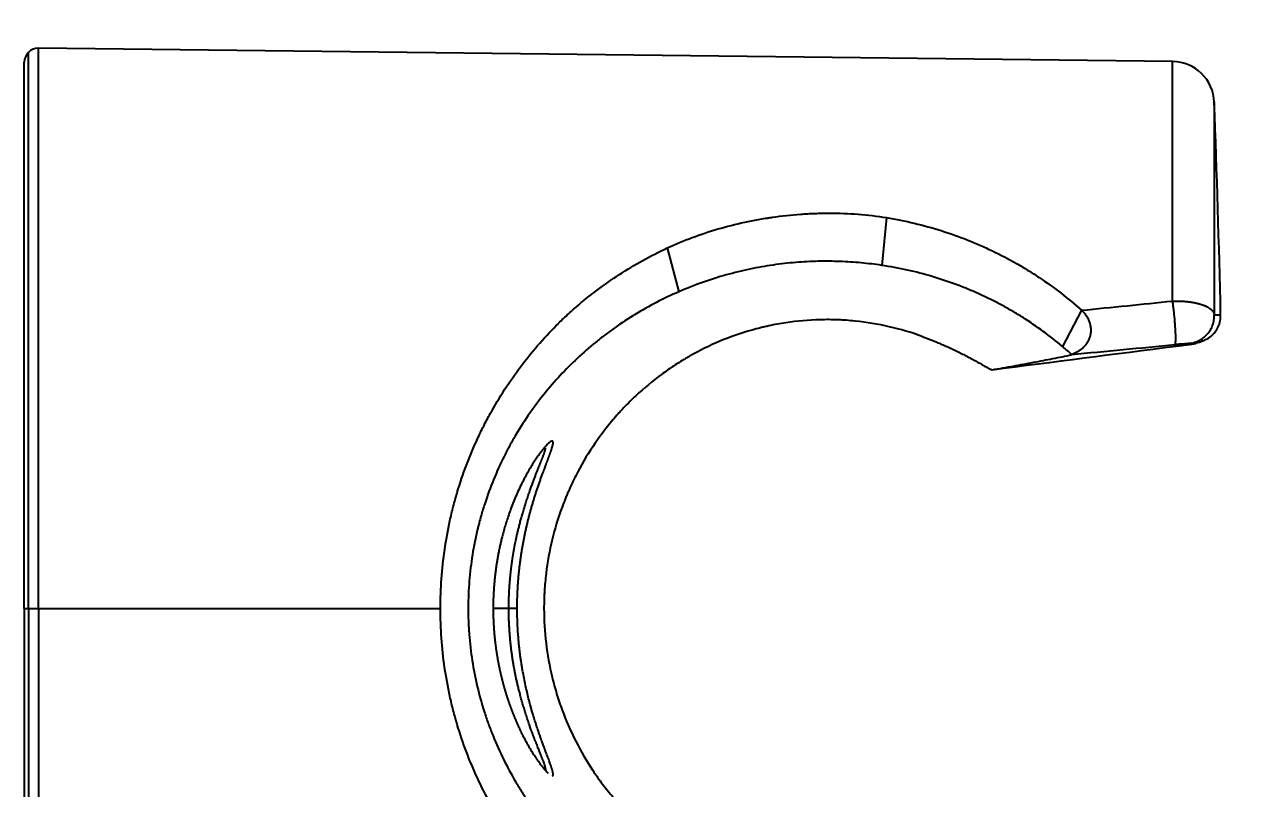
# Model space of a CAD drawing. Extents: x 9119 to 14551, y -233 to 2082.
# Drawn here: x 12626.03 to 12669.19, y 1779.58 to 1806.73 of the extents above; entities that cross this region are included whole.
import ezdxf

# ---------------------------------------------------------------- set-up
doc = ezdxf.new("R2010")
doc.units = 0
doc.header["$LTSCALE"] = 10
doc.header["$MEASUREMENT"] = 0
doc.header["$PDMODE"] = 3
doc.header["$PDSIZE"] = -10
doc.layers.get('0').update_dxf_attribs({"linetype": 'CONTINUOUS'})
doc.layers.get('DEFPOINTS').update_dxf_attribs({"linetype": 'CONTINUOUS'})
doc.layers.add('1', color=7, linetype='CONTINUOUS', true_color=0xffffff)
doc.styles.add('Daelim Dimension', font='')
doc.styles.get('Daelim Dimension').set_extended_font_data('나눔고딕')
doc.dimstyles.new('DEFAULT', dxfattribs={"dimscale": 2, "dimtxt": 2, "dimasz": 2, "dimexe": 0, "dimexo": 2, "dimgap": 1, "dimtad": 1, "dimdec": 1, "dimzin": 9, "dimdsep": 46, "dimtxsty": 'Daelim Dimension', "dimcen": 0.5, "dimclrd": 252, "dimclre": 252, "dimclrt": 3, "dimadec": 1, "dimazin": 0, "dimtfac": 1, "dimtdec": 1, "dimtix": 1, "dimtmove": 0, "dimatfit": 3, "dimfxl": 1, "dimtolj": 1, "dimtzin": 1, "dimlwd": 9, "dimlwe": 9, "dimarcsym": 0})

# ---------------------------------------------------------------- blocks, each defined once
blk = doc.blocks.new('*D12')
at = {"color": 5, "lineweight": 9, "ltscale": 0.5, "transparency": 16777216}
for p, q in [((12621.529, 1845.981), (12877.045, 1845.981)), ((12875.045, 1837.981), (12875.045, 1339.499)), ((12371.529, 1331.499), (12877.045, 1331.499))]:
    blk.add_line(p, q, dxfattribs=at)
at = {"color": 5, "ltscale": 0.5, "transparency": 16777216}
for points in [[(12873.711, 1837.981), (12876.378, 1837.981), (12875.045, 1845.981)], [(12873.711, 1339.499), (12876.378, 1339.499), (12875.045, 1331.499)]]:
    blk.add_solid(points, dxfattribs=at)
at = {"layer": 'DEFPOINTS', "color": 0, "ltscale": 0.5, "transparency": 16777216}
for p in [(12617.529, 1845.981), (12367.529, 1331.499), (12875.045, 1331.499)]:
    blk.add_point(p, dxfattribs=at)
at = {"color": 7, "ltscale": 0.5, "transparency": 16777216, "insert": (12862.272, 1588.74), "char_height": 20, "attachment_point": 5, "rotation": 90, "style": 'Daelim Dimension'}
blk.add_mtext('\\A1;514', dxfattribs=at)

msp = doc.modelspace()

# ---------------------------------------------------------------- linework, layer by layer
at = {"layer": '1', "color": 7, "linetype": 'Continuous', "lineweight": -3}
for p, q in [((12626.175, 1785.981), (12626.175, 1805.735)), ((12626.529, 1785.981), (12626.529, 1805.881)), ((12666.804, 1805.405), (12626.529, 1805.881)), ((12626.029, 1785.981), (12626.029, 1805.381)), ((12666.804, 1796.9), (12666.804, 1805.405)), ((12668.285, 1803.962), (12668.285, 1796.406)), ((12656.643, 1799.863), (12656.474, 1798.168)), ((12648.862, 1798.786), (12649.272, 1797.23)), ((12663.572, 1796.572), (12662.893, 1795.286)), ((12626.029, 1785.981), (12626.029, 1766.581)), ((12626.029, 1785.981), (12626.175, 1785.981)), ((12626.175, 1785.981), (12626.175, 1766.228)), ((12626.175, 1785.981), (12626.529, 1785.981)), ((12626.529, 1785.981), (12626.529, 1766.081)), ((12626.529, 1785.981), (12640.805, 1785.981)), ((12643.231, 1785.981), (12642.677, 1785.981))]:
    msp.add_line(p, q, dxfattribs=at)
for centre, radius, start, end in [((12626.529, 1805.381), 0.5, 135, 180), ((12626.529, 1805.381), 0.5, 90, 135), ((12666.786, 1803.905), 1.5, 2.1611, 89.3228), ((12191.812, 1785.981), 476.812, 1.25363, 2.16114)]:
    msp.add_arc(centre, radius, start, end, dxfattribs=at)
for points, knots in [([(12648.862, 1798.786), (12649.151, 1798.921), (12649.445, 1799.044), (12650.045, 1799.268), (12650.35, 1799.369), (12650.971, 1799.55), (12651.288, 1799.63), (12651.771, 1799.735), (12651.933, 1799.767), (12652.179, 1799.811), (12652.302, 1799.832), (12652.427, 1799.852), (12652.51, 1799.864), (12652.552, 1799.87), (12652.927, 1799.924), (12653.262, 1799.961), (12653.768, 1799.998), (12653.937, 1800.007), (12654.192, 1800.016), (12654.277, 1800.019), (12654.447, 1800.022), (12654.533, 1800.023), (12654.959, 1800.023), (12655.298, 1800.01), (12655.973, 1799.957), (12656.309, 1799.918), (12656.643, 1799.863)], [0, 0, 0, 0, 0.125, 0.125, 0.25, 0.25, 0.375, 0.375, 0.4375, 0.4375, 0.46875, 0.484375, 0.484375, 0.5, 0.5, 0.625, 0.625, 0.6875, 0.6875, 0.71875, 0.71875, 0.75, 0.75, 0.875, 0.875, 1, 1, 1, 1]), ([(12656.643, 1799.863), (12656.979, 1799.808), (12657.309, 1799.742), (12657.957, 1799.587), (12658.276, 1799.499), (12658.902, 1799.302), (12659.209, 1799.192), (12659.663, 1799.013), (12659.814, 1798.951), (12660.037, 1798.853), (12660.111, 1798.82), (12660.258, 1798.752), (12660.332, 1798.718), (12660.696, 1798.543), (12660.98, 1798.394), (12661.397, 1798.157), (12661.602, 1798.034), (12661.804, 1797.907), (12661.938, 1797.821), (12662.005, 1797.777), (12662.335, 1797.557), (12662.592, 1797.371), (12663.092, 1796.984), (12663.335, 1796.782), (12663.572, 1796.572)], [0, 0, 0, 0, 0.125, 0.125, 0.25, 0.25, 0.375, 0.375, 0.4375, 0.4375, 0.46875, 0.46875, 0.5, 0.5, 0.625, 0.625, 0.6875, 0.71875, 0.71875, 0.75, 0.75, 0.875, 0.875, 1, 1, 1, 1]), ([(12640.805, 1785.981), (12640.805, 1786.335), (12640.818, 1786.686), (12640.868, 1787.383), (12640.906, 1787.729), (12641.005, 1788.417), (12641.067, 1788.758), (12641.161, 1789.182), (12641.18, 1789.267), (12641.22, 1789.436), (12641.241, 1789.52), (12641.306, 1789.773), (12641.353, 1789.939), (12641.5, 1790.434), (12641.609, 1790.757), (12641.849, 1791.392), (12641.98, 1791.703), (12642.192, 1792.16), (12642.301, 1792.387), (12642.417, 1792.61), (12642.495, 1792.758), (12642.535, 1792.832), (12642.737, 1793.198), (12642.907, 1793.482), (12643.264, 1794.034), (12643.451, 1794.302), (12643.841, 1794.822), (12644.044, 1795.074), (12644.467, 1795.563), (12644.688, 1795.799), (12644.974, 1796.086), (12645.031, 1796.143), (12645.148, 1796.255), (12645.323, 1796.422), (12645.503, 1796.583), (12645.867, 1796.899), (12646.116, 1797.1), (12646.627, 1797.484), (12646.89, 1797.667), (12647.428, 1798.016), (12647.705, 1798.182), (12648.272, 1798.497), (12648.563, 1798.645), (12648.862, 1798.786)], [0, 0, 0, 0, 0.0625, 0.0625, 0.125, 0.125, 0.1875, 0.1875, 0.203125, 0.203125, 0.21875, 0.21875, 0.25, 0.25, 0.3125, 0.3125, 0.375, 0.375, 0.40625, 0.421875, 0.421875, 0.4375, 0.4375, 0.5, 0.5, 0.5625, 0.5625, 0.625, 0.625, 0.6875, 0.6875, 0.703125, 0.703125, 0.71875, 0.75, 0.75, 0.8125, 0.8125, 0.875, 0.875, 0.9375, 0.9375, 1, 1, 1, 1]), ([(12662.893, 1795.286), (12662.672, 1795.473), (12662.445, 1795.651), (12661.979, 1795.993), (12661.739, 1796.156), (12661.432, 1796.35), (12661.37, 1796.389), (12661.245, 1796.465), (12661.057, 1796.577), (12660.866, 1796.684), (12660.48, 1796.892), (12660.216, 1797.023), (12659.811, 1797.207), (12659.675, 1797.266), (12659.4, 1797.38), (12659.261, 1797.434), (12658.841, 1797.591), (12658.557, 1797.686), (12657.979, 1797.857), (12657.686, 1797.933), (12657.088, 1798.065), (12656.784, 1798.122), (12656.474, 1798.168)], [0, 0, 0, 0, 0.125, 0.125, 0.25, 0.25, 0.28125, 0.28125, 0.3125, 0.375, 0.375, 0.5, 0.5, 0.5625, 0.5625, 0.625, 0.625, 0.75, 0.75, 0.875, 0.875, 1, 1, 1, 1]), ([(12649.272, 1797.23), (12649.002, 1797.112), (12648.738, 1796.987), (12648.222, 1796.719), (12647.97, 1796.577), (12647.478, 1796.278), (12647.237, 1796.12), (12646.885, 1795.871), (12646.711, 1795.744), (12646.54, 1795.612), (12646.426, 1795.523), (12646.37, 1795.478), (12646.091, 1795.25), (12645.875, 1795.061), (12645.457, 1794.67), (12645.255, 1794.467), (12644.865, 1794.048), (12644.677, 1793.831), (12644.315, 1793.383), (12644.14, 1793.151), (12643.806, 1792.671), (12643.646, 1792.423), (12643.455, 1792.102), (12643.418, 1792.037), (12643.344, 1791.907), (12643.234, 1791.711), (12643.13, 1791.512), (12642.93, 1791.109), (12642.806, 1790.835), (12642.577, 1790.275), (12642.472, 1789.99), (12642.33, 1789.551), (12642.286, 1789.404), (12642.222, 1789.18), (12642.192, 1789.067), (12642.163, 1788.954), (12642.144, 1788.878), (12642.134, 1788.84), (12642.052, 1788.497), (12641.991, 1788.191), (12641.893, 1787.575), (12641.855, 1787.266), (12641.805, 1786.644), (12641.792, 1786.331), (12641.79, 1785.859), (12641.793, 1785.702), (12641.802, 1785.465), (12641.805, 1785.385), (12641.814, 1785.227), (12641.819, 1785.147), (12641.849, 1784.752), (12641.886, 1784.439), (12641.982, 1783.821), (12642.042, 1783.516), (12642.184, 1782.912), (12642.266, 1782.614), (12642.383, 1782.246), (12642.407, 1782.173), (12642.457, 1782.026), (12642.483, 1781.953), (12642.561, 1781.736), (12642.616, 1781.593), (12642.787, 1781.168), (12642.911, 1780.893), (12643.177, 1780.355), (12643.319, 1780.092), (12643.545, 1779.708), (12643.661, 1779.519), (12643.783, 1779.332), (12643.865, 1779.209), (12643.906, 1779.148), (12644.117, 1778.844), (12644.292, 1778.609), (12644.656, 1778.156), (12644.845, 1777.937), (12645.236, 1777.514), (12645.439, 1777.31), (12645.858, 1776.916), (12646.074, 1776.727), (12646.353, 1776.498), (12646.41, 1776.453), (12646.523, 1776.363), (12646.694, 1776.231), (12646.868, 1776.103), (12647.221, 1775.853), (12647.461, 1775.695), (12647.953, 1775.394), (12648.205, 1775.252), (12648.721, 1774.984), (12648.986, 1774.857), (12649.256, 1774.739)], [0, 0, 0, 0, 0.03125, 0.03125, 0.0625, 0.0625, 0.09375, 0.09375, 0.109375, 0.117187, 0.117187, 0.125, 0.125, 0.15625, 0.15625, 0.1875, 0.1875, 0.21875, 0.21875, 0.25, 0.25, 0.28125, 0.28125, 0.289062, 0.289062, 0.296875, 0.3125, 0.3125, 0.34375, 0.34375, 0.375, 0.375, 0.390625, 0.390625, 0.398437, 0.402344, 0.402344, 0.40625, 0.40625, 0.4375, 0.4375, 0.46875, 0.46875, 0.5, 0.5, 0.515625, 0.515625, 0.523437, 0.523437, 0.53125, 0.53125, 0.5625, 0.5625, 0.59375, 0.59375, 0.625, 0.625, 0.632812, 0.632812, 0.640625, 0.640625, 0.65625, 0.65625, 0.6875, 0.6875, 0.71875, 0.71875, 0.734375, 0.742187, 0.742187, 0.75, 0.75, 0.78125, 0.78125, 0.8125, 0.8125, 0.84375, 0.84375, 0.875, 0.875, 0.882812, 0.882812, 0.890625, 0.90625, 0.90625, 0.9375, 0.9375, 0.96875, 0.96875, 1, 1, 1, 1]), ([(12666.804, 1796.9), (12666.81, 1796.9), (12666.822, 1796.9), (12666.84, 1796.901), (12666.858, 1796.901), (12666.876, 1796.902), (12666.895, 1796.902), (12666.913, 1796.902), (12666.931, 1796.902), (12666.95, 1796.902), (12666.968, 1796.902), (12666.987, 1796.902), (12667.005, 1796.901), (12667.023, 1796.901), (12667.042, 1796.9), (12667.06, 1796.9), (12667.079, 1796.899), (12667.097, 1796.898), (12667.116, 1796.898), (12667.134, 1796.897), (12667.152, 1796.896), (12667.171, 1796.895), (12667.189, 1796.893), (12667.208, 1796.892), (12667.226, 1796.891), (12667.244, 1796.889), (12667.262, 1796.888), (12667.281, 1796.886), (12667.299, 1796.884), (12667.317, 1796.882), (12667.335, 1796.88), (12667.353, 1796.878), (12667.371, 1796.876), (12667.389, 1796.874), (12667.407, 1796.872), (12667.425, 1796.869), (12667.443, 1796.867), (12667.46, 1796.864), (12667.478, 1796.861), (12667.495, 1796.858), (12667.513, 1796.855), (12667.53, 1796.852), (12667.548, 1796.849), (12667.565, 1796.846), (12667.582, 1796.843), (12667.599, 1796.839), (12667.616, 1796.836), (12667.632, 1796.832), (12667.649, 1796.828), (12667.665, 1796.825), (12667.682, 1796.821), (12667.698, 1796.817), (12667.714, 1796.812), (12667.73, 1796.808), (12667.746, 1796.804), (12667.762, 1796.799), (12667.777, 1796.795), (12667.793, 1796.79), (12667.808, 1796.786), (12667.823, 1796.781), (12667.838, 1796.776), (12667.854, 1796.771), (12667.869, 1796.765), (12667.884, 1796.76), (12667.9, 1796.754), (12667.915, 1796.748), (12667.931, 1796.742), (12667.946, 1796.735), (12667.961, 1796.729), (12667.976, 1796.722), (12667.992, 1796.715), (12668.007, 1796.708), (12668.021, 1796.7), (12668.036, 1796.693), (12668.051, 1796.685), (12668.065, 1796.676), (12668.079, 1796.668), (12668.093, 1796.659), (12668.107, 1796.65), (12668.12, 1796.641), (12668.133, 1796.632), (12668.146, 1796.622), (12668.158, 1796.612), (12668.17, 1796.602), (12668.182, 1796.592), (12668.193, 1796.581), (12668.203, 1796.57), (12668.213, 1796.559), (12668.223, 1796.547), (12668.232, 1796.536), (12668.24, 1796.524), (12668.248, 1796.512), (12668.255, 1796.499), (12668.262, 1796.486), (12668.268, 1796.474), (12668.273, 1796.46), (12668.277, 1796.447), (12668.28, 1796.434), (12668.283, 1796.42), (12668.284, 1796.411), (12668.285, 1796.406)], [0, 0, 0, 0, 0.007826, 0.015672, 0.023539, 0.031426, 0.039335, 0.047264, 0.055214, 0.063186, 0.071178, 0.079192, 0.087227, 0.095283, 0.103361, 0.11146, 0.11958, 0.127722, 0.135886, 0.144071, 0.152278, 0.160506, 0.168757, 0.177029, 0.185324, 0.19364, 0.201978, 0.210339, 0.218722, 0.227126, 0.235553, 0.244003, 0.252474, 0.260968, 0.269485, 0.278024, 0.286586, 0.29517, 0.303776, 0.312406, 0.321058, 0.329733, 0.33843, 0.347151, 0.355894, 0.36466, 0.373449, 0.382261, 0.391096, 0.399955, 0.408836, 0.41774, 0.426668, 0.435618, 0.444592, 0.453589, 0.46261, 0.471654, 0.480721, 0.489811, 0.499135, 0.508635, 0.518311, 0.528163, 0.538191, 0.548395, 0.558775, 0.569332, 0.580065, 0.590973, 0.602058, 0.613319, 0.624757, 0.63637, 0.648159, 0.660125, 0.672266, 0.684584, 0.697077, 0.709746, 0.722592, 0.735613, 0.748809, 0.762182, 0.77573, 0.789454, 0.803354, 0.817429, 0.83168, 0.846106, 0.860707, 0.875484, 0.890436, 0.905563, 0.920865, 0.936342, 0.951994, 0.967821, 0.983823, 1, 1, 1, 1]), ([(12657.912, 1795.642), (12657.528, 1795.782), (12657.138, 1795.898), (12656.344, 1796.08), (12655.941, 1796.147), (12655.428, 1796.199), (12655.326, 1796.208), (12655.17, 1796.219), (12655.119, 1796.222), (12655.015, 1796.228), (12654.756, 1796.24), (12654.498, 1796.241), (12653.882, 1796.226), (12653.475, 1796.19), (12652.869, 1796.098), (12652.668, 1796.062), (12652.418, 1796.008), (12652.368, 1795.996), (12652.268, 1795.973), (12652.218, 1795.961), (12652.069, 1795.924), (12651.97, 1795.898), (12651.479, 1795.76), (12651.099, 1795.627), (12650.36, 1795.317), (12650.001, 1795.141), (12649.609, 1794.918), (12649.565, 1794.893), (12649.479, 1794.842), (12649.35, 1794.765), (12649.224, 1794.685), (12648.974, 1794.523), (12648.812, 1794.41), (12648.335, 1794.059), (12648.033, 1793.807), (12647.6, 1793.402), (12647.46, 1793.263), (12647.289, 1793.083), (12647.255, 1793.047), (12647.187, 1792.974), (12647.153, 1792.937), (12647.054, 1792.826), (12646.989, 1792.751), (12646.668, 1792.372), (12646.431, 1792.056), (12645.993, 1791.397), (12645.793, 1791.053), (12645.52, 1790.518), (12645.434, 1790.335), (12645.332, 1790.103), (12645.312, 1790.056), (12645.273, 1789.962), (12645.253, 1789.915), (12645.196, 1789.774), (12645.16, 1789.679), (12644.984, 1789.203), (12644.867, 1788.816), (12644.677, 1788.028), (12644.605, 1787.628), (12644.532, 1787.017), (12644.513, 1786.811), (12644.498, 1786.552), (12644.495, 1786.5), (12644.49, 1786.397), (12644.484, 1786.241), (12644.482, 1786.085), (12644.482, 1785.981)], [0, 0, 0, 0, 0.0625, 0.0625, 0.125, 0.125, 0.140625, 0.140625, 0.148438, 0.148438, 0.15625, 0.1875, 0.1875, 0.25, 0.25, 0.28125, 0.28125, 0.289063, 0.289063, 0.296875, 0.296875, 0.3125, 0.3125, 0.375, 0.375, 0.4375, 0.4375, 0.445313, 0.445313, 0.453125, 0.46875, 0.46875, 0.5, 0.5, 0.5625, 0.5625, 0.59375, 0.59375, 0.601563, 0.601563, 0.609375, 0.609375, 0.625, 0.625, 0.6875, 0.6875, 0.75, 0.75, 0.78125, 0.78125, 0.789062, 0.789062, 0.796875, 0.796875, 0.8125, 0.8125, 0.875, 0.875, 0.9375, 0.9375, 0.96875, 0.96875, 0.976563, 0.976563, 0.984375, 1, 1, 1, 1]), ([(12663.207, 1795.014), (12663.277, 1795.034), (12663.344, 1795.061), (12663.441, 1795.111), (12663.473, 1795.13), (12663.519, 1795.16), (12663.534, 1795.171), (12663.564, 1795.193), (12663.579, 1795.205), (12663.623, 1795.241), (12663.65, 1795.267), (12663.703, 1795.322), (12663.728, 1795.352), (12663.763, 1795.4), (12663.774, 1795.417), (12663.796, 1795.451), (12663.806, 1795.468), (12663.834, 1795.523), (12663.851, 1795.56), (12663.869, 1795.611), (12663.872, 1795.621), (12663.878, 1795.641), (12663.881, 1795.652), (12663.89, 1795.684), (12663.894, 1795.705), (12663.906, 1795.77), (12663.91, 1795.815), (12663.911, 1795.872), (12663.911, 1795.883), (12663.91, 1795.906), (12663.908, 1795.941), (12663.901, 1795.998), (12663.892, 1796.043), (12663.884, 1796.077), (12663.881, 1796.088), (12663.875, 1796.11), (12663.871, 1796.122), (12663.853, 1796.177), (12663.835, 1796.219), (12663.804, 1796.28), (12663.793, 1796.3), (12663.77, 1796.34), (12663.758, 1796.359), (12663.719, 1796.414), (12663.692, 1796.448), (12663.634, 1796.513), (12663.604, 1796.543), (12663.572, 1796.572)], [0, 0, 0, 0, 0.125, 0.125, 0.1875, 0.1875, 0.21875, 0.21875, 0.25, 0.25, 0.3125, 0.3125, 0.375, 0.375, 0.40625, 0.40625, 0.4375, 0.4375, 0.5, 0.5, 0.515625, 0.515625, 0.53125, 0.53125, 0.5625, 0.5625, 0.625, 0.625, 0.640625, 0.640625, 0.65625, 0.6875, 0.71875, 0.71875, 0.734375, 0.734375, 0.75, 0.75, 0.8125, 0.8125, 0.84375, 0.84375, 0.875, 0.875, 0.9375, 0.9375, 1, 1, 1, 1]), ([(12667.382, 1795.389), (12667.439, 1795.395), (12667.497, 1795.405), (12667.612, 1795.437), (12667.67, 1795.459), (12667.783, 1795.515), (12667.838, 1795.549), (12667.941, 1795.627), (12667.99, 1795.672), (12668.076, 1795.769), (12668.115, 1795.823), (12668.18, 1795.934), (12668.234, 1796.051), (12668.264, 1796.172), (12668.282, 1796.291), (12668.286, 1796.349), (12668.285, 1796.406)], [0, 0, 0, 0, 0.125, 0.125, 0.25, 0.25, 0.375, 0.375, 0.5, 0.5, 0.625, 0.625, 0.75, 0.875, 0.875, 1, 1, 1, 1]), ([(12667.579, 1795.4), (12667.655, 1795.413), (12667.802, 1795.455), (12668.009, 1795.538), (12668.187, 1795.658), (12668.328, 1795.811), (12668.424, 1795.974), (12668.483, 1796.135), (12668.506, 1796.283), (12668.51, 1796.361), (12668.51, 1796.402), (12668.51, 1796.421)], [0, 0, 0, 0, 0.293428, 0.535623, 0.7268, 0.836894, 0.918655, 0.972446, 0.989223, 0.995281, 1, 1, 1, 1]), ([(12668.285, 1796.406), (12668.288, 1796.406), (12668.295, 1796.407), (12668.305, 1796.407), (12668.314, 1796.407), (12668.323, 1796.408), (12668.332, 1796.408), (12668.341, 1796.409), (12668.349, 1796.409), (12668.357, 1796.409), (12668.365, 1796.41), (12668.372, 1796.41), (12668.38, 1796.41), (12668.387, 1796.411), (12668.394, 1796.411), (12668.4, 1796.411), (12668.406, 1796.411), (12668.413, 1796.412), (12668.419, 1796.412), (12668.424, 1796.412), (12668.43, 1796.412), (12668.435, 1796.413), (12668.44, 1796.413), (12668.445, 1796.413), (12668.449, 1796.413), (12668.454, 1796.413), (12668.458, 1796.413), (12668.462, 1796.414), (12668.466, 1796.414), (12668.469, 1796.414), (12668.473, 1796.414), (12668.476, 1796.414), (12668.479, 1796.414), (12668.482, 1796.414), (12668.485, 1796.414), (12668.488, 1796.414), (12668.49, 1796.414), (12668.492, 1796.414), (12668.495, 1796.414), (12668.496, 1796.414), (12668.498, 1796.414), (12668.5, 1796.414), (12668.502, 1796.414), (12668.503, 1796.414), (12668.504, 1796.414), (12668.505, 1796.414), (12668.506, 1796.414), (12668.507, 1796.414), (12668.508, 1796.414), (12668.508, 1796.414), (12668.509, 1796.414), (12668.509, 1796.413), (12668.51, 1796.413), (12668.51, 1796.413), (12668.51, 1796.413), (12668.51, 1796.413)], [0, 0, 0, 0, 0.022443, 0.044749, 0.066918, 0.08895, 0.110844, 0.132601, 0.154221, 0.175704, 0.197049, 0.218257, 0.239328, 0.260262, 0.281058, 0.301717, 0.322239, 0.342624, 0.362871, 0.382981, 0.402954, 0.42279, 0.442488, 0.46205, 0.481474, 0.50076, 0.51991, 0.538922, 0.557797, 0.576535, 0.595135, 0.613598, 0.631924, 0.650113, 0.668165, 0.686079, 0.703856, 0.721496, 0.738998, 0.756364, 0.773592, 0.790683, 0.807636, 0.824453, 0.841132, 0.857674, 0.874078, 0.890346, 0.906476, 0.922469, 0.938324, 0.954043, 0.969624, 0.985068, 1, 1, 1, 1]), ([(12657.912, 1795.642), (12658.038, 1795.596), (12658.164, 1795.549), (12658.413, 1795.448), (12658.537, 1795.396), (12658.783, 1795.288), (12658.906, 1795.232), (12659.058, 1795.159), (12659.088, 1795.145), (12659.149, 1795.115), (12659.179, 1795.101), (12659.268, 1795.056), (12659.327, 1795.027), (12659.443, 1794.967), (12659.5, 1794.937), (12659.585, 1794.892), (12659.613, 1794.877), (12659.668, 1794.847), (12659.696, 1794.833), (12659.777, 1794.788), (12659.83, 1794.759), (12659.931, 1794.703), (12659.98, 1794.675), (12660.039, 1794.643), (12660.05, 1794.636), (12660.073, 1794.623), (12660.084, 1794.617), (12660.118, 1794.599), (12660.139, 1794.587), (12660.2, 1794.553), (12660.238, 1794.532), (12660.279, 1794.51), (12660.287, 1794.506), (12660.302, 1794.498), (12660.31, 1794.495), (12660.33, 1794.484), (12660.343, 1794.479), (12660.364, 1794.469), (12660.374, 1794.466), (12660.388, 1794.461), (12660.394, 1794.46), (12660.397, 1794.461)], [0, 0, 0, 0, 0.125, 0.125, 0.25, 0.25, 0.375, 0.375, 0.40625, 0.40625, 0.4375, 0.4375, 0.5, 0.5, 0.5625, 0.5625, 0.59375, 0.59375, 0.625, 0.625, 0.6875, 0.6875, 0.75, 0.75, 0.765625, 0.765625, 0.78125, 0.78125, 0.8125, 0.8125, 0.875, 0.875, 0.890625, 0.890625, 0.90625, 0.90625, 0.9375, 0.9375, 0.96875, 0.96875, 1, 1, 1, 1]), ([(12667.382, 1795.389), (12667.38, 1795.389), (12667.361, 1795.387), (12667.306, 1795.382), (12667.25, 1795.377), (12667.191, 1795.371), (12667.136, 1795.366), (12667.077, 1795.361), (12666.995, 1795.353), (12666.924, 1795.346), (12666.888, 1795.342)], [0, 0, 0, 0, 0.25, 0.375, 0.5, 0.625, 0.6875, 0.75, 0.875, 1, 1, 1, 1]), ([(12666.903, 1795.371), (12666.977, 1795.373), (12667.098, 1795.376), (12667.228, 1795.38), (12667.297, 1795.382), (12667.316, 1795.383), (12667.319, 1795.383)], [0, 0, 0, 0, 0.297541, 0.557781, 0.789984, 1, 1, 1, 1]), ([(12667.413, 1795.364), (12667.416, 1795.364), (12667.423, 1795.365), (12667.433, 1795.367), (12667.443, 1795.368), (12667.452, 1795.369), (12667.462, 1795.371), (12667.471, 1795.372), (12667.479, 1795.373), (12667.488, 1795.375), (12667.496, 1795.376), (12667.503, 1795.377), (12667.511, 1795.378), (12667.518, 1795.379), (12667.525, 1795.38), (12667.532, 1795.381), (12667.538, 1795.382), (12667.545, 1795.383), (12667.551, 1795.384), (12667.556, 1795.385), (12667.562, 1795.386), (12667.567, 1795.387), (12667.572, 1795.388), (12667.577, 1795.388), (12667.581, 1795.389), (12667.585, 1795.39), (12667.59, 1795.39), (12667.593, 1795.391), (12667.597, 1795.392), (12667.6, 1795.392), (12667.603, 1795.393), (12667.606, 1795.393), (12667.609, 1795.394), (12667.612, 1795.394), (12667.614, 1795.395), (12667.616, 1795.395), (12667.618, 1795.396), (12667.62, 1795.396), (12667.621, 1795.397), (12667.622, 1795.397), (12667.624, 1795.397), (12667.625, 1795.398), (12667.625, 1795.398), (12667.626, 1795.398), (12667.626, 1795.398), (12667.626, 1795.399), (12667.626, 1795.399), (12667.626, 1795.399), (12667.625, 1795.399), (12667.622, 1795.4), (12667.618, 1795.4), (12667.612, 1795.4), (12667.606, 1795.4), (12667.598, 1795.4), (12667.589, 1795.399), (12667.579, 1795.399), (12667.567, 1795.398), (12667.555, 1795.398), (12667.542, 1795.397), (12667.528, 1795.396), (12667.512, 1795.396), (12667.496, 1795.395), (12667.479, 1795.394), (12667.462, 1795.393), (12667.443, 1795.392), (12667.424, 1795.391), (12667.404, 1795.39), (12667.389, 1795.389), (12667.382, 1795.389)], [0, 0, 0, 0, 0.011934, 0.02382, 0.035658, 0.047449, 0.059192, 0.070887, 0.082534, 0.094134, 0.105686, 0.117191, 0.128648, 0.140058, 0.15142, 0.162735, 0.174003, 0.185223, 0.196396, 0.207521, 0.2186, 0.229631, 0.240615, 0.251552, 0.262442, 0.273284, 0.28408, 0.294829, 0.305531, 0.316185, 0.326793, 0.337354, 0.347868, 0.358336, 0.368756, 0.37913, 0.389457, 0.399738, 0.409972, 0.420159, 0.430299, 0.440393, 0.45044, 0.460441, 0.470396, 0.480303, 0.490165, 0.49998, 0.527459, 0.554674, 0.581625, 0.608314, 0.634741, 0.660906, 0.686809, 0.712452, 0.737835, 0.762958, 0.787822, 0.812427, 0.836774, 0.860863, 0.884694, 0.908268, 0.931585, 0.954646, 0.977451, 1, 1, 1, 1]), ([(12667.428, 1795.387), (12667.433, 1795.388), (12667.49, 1795.394), (12667.561, 1795.401), (12667.582, 1795.402), (12667.582, 1795.401)], [0, 0, 0, 0, 0.049073, 0.576897, 1, 1, 1, 1]), ([(12660.397, 1794.461), (12660.656, 1794.505), (12660.905, 1794.548), (12661.391, 1794.636), (12661.628, 1794.681), (12662.093, 1794.769), (12662.32, 1794.813), (12662.769, 1794.901), (12662.99, 1794.945), (12663.209, 1794.989)], [0, 0, 0, 0, 0.25, 0.25, 0.5, 0.5, 0.75, 0.75, 1, 1, 1, 1]), ([(12643.531, 1785.981), (12643.531, 1785.993), (12643.531, 1786.017), (12643.531, 1786.054), (12643.531, 1786.091), (12643.531, 1786.129), (12643.532, 1786.168), (12643.533, 1786.207), (12643.533, 1786.247), (12643.534, 1786.288), (12643.535, 1786.33), (12643.537, 1786.372), (12643.538, 1786.415), (12643.54, 1786.458), (12643.541, 1786.503), (12643.543, 1786.548), (12643.545, 1786.593), (12643.548, 1786.64), (12643.55, 1786.687), (12643.553, 1786.734), (12643.556, 1786.783), (12643.559, 1786.832), (12643.563, 1786.881), (12643.566, 1786.932), (12643.57, 1786.982), (12643.574, 1787.034), (12643.579, 1787.086), (12643.583, 1787.139), (12643.588, 1787.192), (12643.594, 1787.246), (12643.599, 1787.3), (12643.605, 1787.355), (12643.611, 1787.41), (12643.618, 1787.466), (12643.624, 1787.523), (12643.631, 1787.58), (12643.639, 1787.638), (12643.647, 1787.696), (12643.655, 1787.754), (12643.663, 1787.813), (12643.672, 1787.873), (12643.681, 1787.932), (12643.69, 1787.993), (12643.7, 1788.053), (12643.71, 1788.114), (12643.721, 1788.176), (12643.732, 1788.237), (12643.743, 1788.299), (12643.755, 1788.362), (12643.767, 1788.424), (12643.779, 1788.487), (12643.792, 1788.551), (12643.805, 1788.614), (12643.818, 1788.678), (12643.832, 1788.742), (12643.846, 1788.806), (12643.861, 1788.87), (12643.876, 1788.934), (12643.891, 1788.998), (12643.907, 1789.063), (12643.922, 1789.127), (12643.939, 1789.192), (12643.955, 1789.257), (12643.972, 1789.321), (12643.99, 1789.386), (12644.007, 1789.45), (12644.025, 1789.515), (12644.043, 1789.579), (12644.062, 1789.643), (12644.081, 1789.707), (12644.1, 1789.771), (12644.119, 1789.835), (12644.138, 1789.898), (12644.158, 1789.961), (12644.178, 1790.024), (12644.198, 1790.086), (12644.226, 1790.173), (12644.263, 1790.283), (12644.308, 1790.415), (12644.353, 1790.543), (12644.398, 1790.669), (12644.439, 1790.782), (12644.476, 1790.881), (12644.506, 1790.963), (12644.533, 1791.034), (12644.554, 1791.089), (12644.57, 1791.13), (12644.581, 1791.159), (12644.592, 1791.187), (12644.601, 1791.212), (12644.61, 1791.235), (12644.618, 1791.257), (12644.626, 1791.277), (12644.634, 1791.299), (12644.643, 1791.324), (12644.653, 1791.351), (12644.662, 1791.376), (12644.671, 1791.4), (12644.68, 1791.424), (12644.688, 1791.446), (12644.695, 1791.467), (12644.702, 1791.487), (12644.709, 1791.506), (12644.715, 1791.524), (12644.721, 1791.541), (12644.727, 1791.557), (12644.732, 1791.572), (12644.737, 1791.587), (12644.741, 1791.601), (12644.746, 1791.614), (12644.754, 1791.641), (12644.767, 1791.682), (12644.783, 1791.734), (12644.795, 1791.784), (12644.804, 1791.83), (12644.808, 1791.87), (12644.805, 1791.901), (12644.795, 1791.922), (12644.777, 1791.929), (12644.752, 1791.924), (12644.724, 1791.91), (12644.69, 1791.886), (12644.648, 1791.851), (12644.598, 1791.804), (12644.542, 1791.744), (12644.477, 1791.67), (12644.405, 1791.581), (12644.326, 1791.476), (12644.24, 1791.356), (12644.148, 1791.218), (12644.049, 1791.063), (12643.945, 1790.89), (12643.837, 1790.697), (12643.725, 1790.485), (12643.613, 1790.255), (12643.504, 1790.016), (12643.403, 1789.775), (12643.312, 1789.54), (12643.231, 1789.314), (12643.159, 1789.098), (12643.097, 1788.895), (12643.043, 1788.707), (12642.997, 1788.536), (12642.959, 1788.381), (12642.928, 1788.246), (12642.902, 1788.13), (12642.882, 1788.034), (12642.866, 1787.953), (12642.853, 1787.881), (12642.84, 1787.81), (12642.828, 1787.741), (12642.816, 1787.673), (12642.805, 1787.606), (12642.795, 1787.54), (12642.785, 1787.475), (12642.776, 1787.411), (12642.768, 1787.348), (12642.76, 1787.287), (12642.752, 1787.226), (12642.745, 1787.167), (12642.739, 1787.109), (12642.733, 1787.053), (12642.727, 1786.997), (12642.722, 1786.943), (12642.717, 1786.89), (12642.713, 1786.839), (12642.709, 1786.789), (12642.705, 1786.74), (12642.702, 1786.692), (12642.699, 1786.646), (12642.696, 1786.601), (12642.693, 1786.558), (12642.691, 1786.516), (12642.689, 1786.475), (12642.687, 1786.436), (12642.686, 1786.398), (12642.684, 1786.361), (12642.683, 1786.326), (12642.682, 1786.292), (12642.681, 1786.26), (12642.68, 1786.229), (12642.68, 1786.199), (12642.679, 1786.171), (12642.679, 1786.144), (12642.678, 1786.119), (12642.678, 1786.095), (12642.678, 1786.073), (12642.678, 1786.052), (12642.678, 1786.032), (12642.677, 1786.014), (12642.677, 1785.997), (12642.677, 1785.986), (12642.677, 1785.981)], [0, 0, 0, 0, 0.001855, 0.003747, 0.005677, 0.007644, 0.00965, 0.011692, 0.013773, 0.015891, 0.018047, 0.02024, 0.022471, 0.02474, 0.027046, 0.02939, 0.031771, 0.03419, 0.036646, 0.03914, 0.041671, 0.04424, 0.046846, 0.04949, 0.052171, 0.054889, 0.057644, 0.060438, 0.063268, 0.066136, 0.069042, 0.071985, 0.074966, 0.077984, 0.08104, 0.084133, 0.087264, 0.090433, 0.093639, 0.096883, 0.100165, 0.103485, 0.106842, 0.110237, 0.11367, 0.117141, 0.12065, 0.124196, 0.127781, 0.131403, 0.135064, 0.138763, 0.1425, 0.146274, 0.150087, 0.153938, 0.157827, 0.161754, 0.16572, 0.169723, 0.173765, 0.177845, 0.181963, 0.18612, 0.190315, 0.194548, 0.19882, 0.203131, 0.20748, 0.211868, 0.216294, 0.220759, 0.225263, 0.229805, 0.234386, 0.239006, 0.243665, 0.253943, 0.264383, 0.274987, 0.285754, 0.296685, 0.305305, 0.313162, 0.320256, 0.326586, 0.329803, 0.332878, 0.335809, 0.338598, 0.341242, 0.343743, 0.3461, 0.348313, 0.351768, 0.355138, 0.358424, 0.361624, 0.364739, 0.36777, 0.370715, 0.373576, 0.376352, 0.379043, 0.381649, 0.384171, 0.386607, 0.388959, 0.391226, 0.393409, 0.395506, 0.404959, 0.415285, 0.426483, 0.438555, 0.451501, 0.465322, 0.480016, 0.495578, 0.507765, 0.520421, 0.533546, 0.547137, 0.561192, 0.575709, 0.590689, 0.60613, 0.622027, 0.63838, 0.655192, 0.672458, 0.690177, 0.70835, 0.726978, 0.74606, 0.764839, 0.782394, 0.79873, 0.813848, 0.827749, 0.840436, 0.851911, 0.862175, 0.871228, 0.879069, 0.885701, 0.891122, 0.895334, 0.899298, 0.903188, 0.907004, 0.910746, 0.914413, 0.918007, 0.921527, 0.924973, 0.928346, 0.931644, 0.934869, 0.93802, 0.941097, 0.944101, 0.947031, 0.949888, 0.952671, 0.95538, 0.958016, 0.960579, 0.963068, 0.965483, 0.967825, 0.970093, 0.972288, 0.974409, 0.976457, 0.978431, 0.980331, 0.982157, 0.98391, 0.98559, 0.987195, 0.988727, 0.990186, 0.991571, 0.992882, 0.994119, 0.995283, 0.996374, 0.997391, 0.998334, 0.999204, 1, 1, 1, 1]), ([(12643.231, 1785.981), (12643.231, 1785.992), (12643.231, 1786.014), (12643.231, 1786.048), (12643.232, 1786.081), (12643.232, 1786.114), (12643.233, 1786.148), (12643.233, 1786.181), (12643.234, 1786.215), (12643.234, 1786.248), (12643.235, 1786.282), (12643.236, 1786.315), (12643.237, 1786.349), (12643.239, 1786.383), (12643.24, 1786.417), (12643.241, 1786.451), (12643.243, 1786.485), (12643.244, 1786.519), (12643.246, 1786.553), (12643.248, 1786.587), (12643.249, 1786.621), (12643.251, 1786.655), (12643.253, 1786.689), (12643.256, 1786.723), (12643.258, 1786.757), (12643.26, 1786.792), (12643.263, 1786.826), (12643.265, 1786.86), (12643.268, 1786.895), (12643.271, 1786.929), (12643.274, 1786.964), (12643.277, 1786.998), (12643.28, 1787.033), (12643.283, 1787.067), (12643.286, 1787.102), (12643.289, 1787.136), (12643.293, 1787.171), (12643.296, 1787.205), (12643.3, 1787.24), (12643.304, 1787.275), (12643.308, 1787.309), (12643.312, 1787.344), (12643.316, 1787.378), (12643.32, 1787.413), (12643.324, 1787.448), (12643.329, 1787.482), (12643.333, 1787.517), (12643.338, 1787.552), (12643.342, 1787.586), (12643.347, 1787.621), (12643.352, 1787.656), (12643.357, 1787.69), (12643.362, 1787.725), (12643.367, 1787.76), (12643.372, 1787.794), (12643.378, 1787.829), (12643.383, 1787.864), (12643.389, 1787.898), (12643.394, 1787.933), (12643.4, 1787.967), (12643.406, 1788.002), (12643.412, 1788.036), (12643.418, 1788.071), (12643.424, 1788.105), (12643.431, 1788.14), (12643.437, 1788.174), (12643.443, 1788.209), (12643.455, 1788.267), (12643.472, 1788.351), (12643.496, 1788.465), (12643.523, 1788.586), (12643.553, 1788.715), (12643.587, 1788.851), (12643.623, 1788.993), (12643.662, 1789.141), (12643.705, 1789.295), (12643.751, 1789.453), (12643.799, 1789.616), (12643.851, 1789.781), (12643.906, 1789.949), (12643.953, 1790.086), (12643.991, 1790.192), (12644.018, 1790.267), (12644.044, 1790.34), (12644.069, 1790.409), (12644.094, 1790.476), (12644.118, 1790.54), (12644.141, 1790.602), (12644.164, 1790.661), (12644.186, 1790.717), (12644.207, 1790.771), (12644.227, 1790.823), (12644.246, 1790.872), (12644.265, 1790.919), (12644.283, 1790.964), (12644.3, 1791.006), (12644.317, 1791.047), (12644.333, 1791.086), (12644.348, 1791.123), (12644.362, 1791.157), (12644.375, 1791.191), (12644.388, 1791.222), (12644.4, 1791.252), (12644.411, 1791.28), (12644.422, 1791.306), (12644.432, 1791.332), (12644.444, 1791.365), (12644.459, 1791.405), (12644.476, 1791.451), (12644.49, 1791.494), (12644.503, 1791.534), (12644.515, 1791.57), (12644.525, 1791.604), (12644.533, 1791.634), (12644.538, 1791.657), (12644.54, 1791.669), (12644.541, 1791.672)], [0, 0, 0, 0, 0.004088, 0.008184, 0.012288, 0.0164, 0.02052, 0.024647, 0.028783, 0.032926, 0.037078, 0.041237, 0.045405, 0.049581, 0.053765, 0.057957, 0.062157, 0.066366, 0.070583, 0.074809, 0.079042, 0.083284, 0.087535, 0.091794, 0.096062, 0.100338, 0.104623, 0.108916, 0.113218, 0.117529, 0.121848, 0.126176, 0.130513, 0.134859, 0.139213, 0.143576, 0.147949, 0.15233, 0.15672, 0.161119, 0.165527, 0.169944, 0.174371, 0.178806, 0.183251, 0.187704, 0.192167, 0.196639, 0.20112, 0.205611, 0.210111, 0.21462, 0.219139, 0.223667, 0.228204, 0.232751, 0.237307, 0.241873, 0.246448, 0.251033, 0.255627, 0.260231, 0.264845, 0.269468, 0.274101, 0.278744, 0.283397, 0.288059, 0.302448, 0.318124, 0.335089, 0.353344, 0.372889, 0.393724, 0.415851, 0.43927, 0.463981, 0.489984, 0.517279, 0.545868, 0.575749, 0.590061, 0.604109, 0.617893, 0.631414, 0.644671, 0.657666, 0.670397, 0.682865, 0.695069, 0.707011, 0.718691, 0.730107, 0.741261, 0.752152, 0.762781, 0.773148, 0.783253, 0.793097, 0.802678, 0.811998, 0.821058, 0.829856, 0.838393, 0.846671, 0.854688, 0.862445, 0.879175, 0.895789, 0.912292, 0.928684, 0.944969, 0.961149, 0.977227, 0.993204, 1, 1, 1, 1]), ([(12648.845, 1773.185), (12648.547, 1773.325), (12648.256, 1773.474), (12647.688, 1773.79), (12647.411, 1773.957), (12646.871, 1774.308), (12646.607, 1774.493), (12646.285, 1774.736), (12646.221, 1774.785), (12646.094, 1774.884), (12646.031, 1774.935), (12645.843, 1775.087), (12645.72, 1775.191), (12645.357, 1775.508), (12645.123, 1775.727), (12644.672, 1776.18), (12644.454, 1776.415), (12644.034, 1776.901), (12643.833, 1777.151), (12643.444, 1777.67), (12643.258, 1777.937), (12642.99, 1778.352), (12642.903, 1778.492), (12642.775, 1778.706), (12642.733, 1778.778), (12642.65, 1778.923), (12642.446, 1779.286), (12642.258, 1779.658), (12641.977, 1780.265), (12641.847, 1780.574), (12641.608, 1781.206), (12641.499, 1781.528), (12641.352, 1782.021), (12641.306, 1782.187), (12641.241, 1782.438), (12641.22, 1782.522), (12641.18, 1782.692), (12641.16, 1782.777), (12641.067, 1783.201), (12641.005, 1783.544), (12640.905, 1784.232), (12640.868, 1784.579), (12640.818, 1785.277), (12640.805, 1785.628), (12640.805, 1785.981)], [0, 0, 0, 0, 0.0625, 0.0625, 0.125, 0.125, 0.1875, 0.1875, 0.203125, 0.203125, 0.21875, 0.21875, 0.25, 0.25, 0.3125, 0.3125, 0.375, 0.375, 0.4375, 0.4375, 0.5, 0.5, 0.53125, 0.53125, 0.546875, 0.546875, 0.5625, 0.625, 0.625, 0.6875, 0.6875, 0.75, 0.75, 0.78125, 0.78125, 0.796875, 0.796875, 0.8125, 0.8125, 0.875, 0.875, 0.9375, 0.9375, 1, 1, 1, 1]), ([(12642.677, 1785.981), (12642.677, 1785.97), (12642.677, 1785.948), (12642.678, 1785.916), (12642.678, 1785.882), (12642.678, 1785.849), (12642.679, 1785.815), (12642.679, 1785.781), (12642.68, 1785.746), (12642.681, 1785.712), (12642.682, 1785.677), (12642.683, 1785.641), (12642.684, 1785.606), (12642.686, 1785.57), (12642.687, 1785.533), (12642.689, 1785.497), (12642.691, 1785.46), (12642.692, 1785.423), (12642.695, 1785.385), (12642.697, 1785.348), (12642.699, 1785.31), (12642.702, 1785.271), (12642.704, 1785.233), (12642.707, 1785.194), (12642.71, 1785.155), (12642.714, 1785.116), (12642.717, 1785.076), (12642.721, 1785.036), (12642.724, 1784.996), (12642.728, 1784.956), (12642.732, 1784.915), (12642.737, 1784.874), (12642.741, 1784.833), (12642.746, 1784.792), (12642.751, 1784.75), (12642.756, 1784.709), (12642.761, 1784.667), (12642.767, 1784.625), (12642.772, 1784.582), (12642.778, 1784.54), (12642.784, 1784.497), (12642.791, 1784.454), (12642.797, 1784.411), (12642.804, 1784.367), (12642.811, 1784.324), (12642.818, 1784.28), (12642.826, 1784.236), (12642.833, 1784.192), (12642.841, 1784.148), (12642.849, 1784.103), (12642.858, 1784.059), (12642.866, 1784.014), (12642.875, 1783.969), (12642.884, 1783.924), (12642.893, 1783.879), (12642.903, 1783.834), (12642.913, 1783.789), (12642.923, 1783.744), (12642.933, 1783.698), (12642.943, 1783.652), (12642.954, 1783.607), (12642.965, 1783.561), (12642.976, 1783.515), (12642.988, 1783.469), (12642.999, 1783.423), (12643.011, 1783.377), (12643.023, 1783.331), (12643.036, 1783.285), (12643.048, 1783.239), (12643.061, 1783.193), (12643.074, 1783.147), (12643.088, 1783.101), (12643.102, 1783.054), (12643.115, 1783.008), (12643.13, 1782.962), (12643.144, 1782.916), (12643.158, 1782.87), (12643.173, 1782.824), (12643.188, 1782.778), (12643.204, 1782.732), (12643.219, 1782.686), (12643.235, 1782.64), (12643.251, 1782.594), (12643.267, 1782.549), (12643.284, 1782.503), (12643.3, 1782.458), (12643.317, 1782.412), (12643.334, 1782.367), (12643.351, 1782.322), (12643.369, 1782.277), (12643.387, 1782.232), (12643.405, 1782.187), (12643.423, 1782.143), (12643.441, 1782.098), (12643.46, 1782.054), (12643.478, 1782.01), (12643.497, 1781.966), (12643.536, 1781.877), (12643.595, 1781.747), (12643.675, 1781.579), (12643.755, 1781.42), (12643.836, 1781.269), (12643.9, 1781.153), (12643.95, 1781.066), (12643.988, 1781.001), (12644.031, 1780.93), (12644.078, 1780.854), (12644.129, 1780.774), (12644.183, 1780.691), (12644.241, 1780.605), (12644.294, 1780.531), (12644.34, 1780.468), (12644.379, 1780.416), (12644.418, 1780.366), (12644.456, 1780.318), (12644.494, 1780.273), (12644.53, 1780.231), (12644.566, 1780.193), (12644.591, 1780.166), (12644.61, 1780.147), (12644.619, 1780.139), (12644.623, 1780.134), (12644.624, 1780.134)], [0, 0, 0, 0, 0.003782, 0.007602, 0.011459, 0.015353, 0.019285, 0.023254, 0.027259, 0.031303, 0.035383, 0.039501, 0.043655, 0.047847, 0.052076, 0.056342, 0.060645, 0.064985, 0.069362, 0.073776, 0.078228, 0.082716, 0.08724, 0.091802, 0.096401, 0.101036, 0.105708, 0.110416, 0.115162, 0.119944, 0.124763, 0.129619, 0.134512, 0.139442, 0.144409, 0.149412, 0.154453, 0.15953, 0.164645, 0.169796, 0.174985, 0.18021, 0.185473, 0.190772, 0.196109, 0.201483, 0.206894, 0.212342, 0.217827, 0.223349, 0.228909, 0.234505, 0.240139, 0.24581, 0.251518, 0.257264, 0.263047, 0.268867, 0.274725, 0.28062, 0.286552, 0.292522, 0.29853, 0.304575, 0.310657, 0.316777, 0.322934, 0.329128, 0.33536, 0.341629, 0.347936, 0.35428, 0.360661, 0.36708, 0.373537, 0.380031, 0.386562, 0.393131, 0.399738, 0.406383, 0.413065, 0.419786, 0.426544, 0.43334, 0.440173, 0.447045, 0.453954, 0.460901, 0.467886, 0.474909, 0.481969, 0.489067, 0.496203, 0.503377, 0.510589, 0.517838, 0.525126, 0.532452, 0.562634, 0.592783, 0.622897, 0.652977, 0.683021, 0.695733, 0.710256, 0.726592, 0.744744, 0.764717, 0.786512, 0.810132, 0.835579, 0.852742, 0.870307, 0.888275, 0.906647, 0.925423, 0.944601, 0.964178, 0.984155, 0.990661, 0.998952, 1, 1, 1, 1]), ([(12644.547, 1780.219), (12644.548, 1780.225), (12644.548, 1780.241), (12644.544, 1780.275), (12644.535, 1780.321), (12644.52, 1780.377), (12644.499, 1780.443), (12644.473, 1780.519), (12644.448, 1780.589), (12644.426, 1780.646), (12644.409, 1780.689), (12644.39, 1780.737), (12644.369, 1780.788), (12644.346, 1780.844), (12644.321, 1780.905), (12644.294, 1780.972), (12644.265, 1781.043), (12644.234, 1781.121), (12644.201, 1781.204), (12644.167, 1781.294), (12644.13, 1781.391), (12644.091, 1781.494), (12644.05, 1781.605), (12644.007, 1781.723), (12643.967, 1781.836), (12643.932, 1781.939), (12643.901, 1782.03), (12643.871, 1782.121), (12643.842, 1782.211), (12643.814, 1782.301), (12643.786, 1782.39), (12643.76, 1782.477), (12643.735, 1782.564), (12643.71, 1782.65), (12643.687, 1782.734), (12643.664, 1782.817), (12643.642, 1782.898), (12643.621, 1782.977), (12643.601, 1783.055), (12643.582, 1783.131), (12643.564, 1783.205), (12643.546, 1783.277), (12643.53, 1783.347), (12643.514, 1783.414), (12643.5, 1783.48), (12643.486, 1783.543), (12643.473, 1783.604), (12643.461, 1783.662), (12643.449, 1783.725), (12643.436, 1783.792), (12643.423, 1783.866), (12643.41, 1783.939), (12643.397, 1784.012), (12643.385, 1784.086), (12643.374, 1784.16), (12643.362, 1784.233), (12643.352, 1784.307), (12643.341, 1784.381), (12643.332, 1784.455), (12643.322, 1784.529), (12643.313, 1784.602), (12643.305, 1784.676), (12643.297, 1784.75), (12643.29, 1784.823), (12643.282, 1784.897), (12643.276, 1784.97), (12643.27, 1785.044), (12643.264, 1785.117), (12643.259, 1785.19), (12643.254, 1785.263), (12643.25, 1785.336), (12643.246, 1785.408), (12643.242, 1785.481), (12643.239, 1785.553), (12643.237, 1785.625), (12643.235, 1785.697), (12643.233, 1785.768), (12643.232, 1785.839), (12643.231, 1785.91), (12643.231, 1785.958), (12643.231, 1785.981)], [0, 0, 0, 0, 0.018582, 0.04539, 0.072496, 0.099916, 0.127662, 0.155749, 0.184189, 0.196218, 0.208898, 0.222232, 0.23622, 0.250863, 0.266163, 0.282119, 0.298733, 0.316005, 0.333935, 0.352525, 0.371775, 0.391684, 0.412254, 0.433485, 0.455376, 0.47083, 0.485926, 0.500664, 0.515044, 0.529066, 0.542729, 0.556035, 0.568983, 0.581573, 0.593805, 0.605679, 0.617195, 0.628354, 0.639155, 0.649599, 0.659685, 0.669413, 0.678784, 0.687799, 0.696456, 0.704756, 0.712699, 0.720286, 0.727517, 0.736889, 0.74622, 0.755509, 0.764758, 0.773966, 0.783134, 0.792262, 0.80135, 0.810398, 0.819407, 0.828377, 0.837308, 0.846201, 0.855055, 0.863871, 0.87265, 0.881391, 0.890095, 0.898762, 0.907392, 0.915986, 0.924545, 0.933067, 0.941554, 0.950006, 0.958423, 0.966806, 0.975155, 0.98347, 0.991752, 1, 1, 1, 1]), ([(12644.773, 1780.036), (12644.773, 1780.036), (12644.79, 1780.036), (12644.809, 1780.059), (12644.805, 1780.125), (12644.795, 1780.177), (12644.788, 1780.205), (12644.78, 1780.235), (12644.771, 1780.268), (12644.76, 1780.303), (12644.748, 1780.34), (12644.736, 1780.379), (12644.721, 1780.42), (12644.703, 1780.471), (12644.681, 1780.534), (12644.652, 1780.612), (12644.621, 1780.695), (12644.587, 1780.784), (12644.551, 1780.878), (12644.521, 1780.96), (12644.496, 1781.027), (12644.476, 1781.08), (12644.453, 1781.141), (12644.427, 1781.211), (12644.399, 1781.29), (12644.367, 1781.38), (12644.332, 1781.479), (12644.293, 1781.589), (12644.246, 1781.73), (12644.192, 1781.894), (12644.136, 1782.071), (12644.087, 1782.232), (12644.047, 1782.372), (12644.002, 1782.53), (12643.952, 1782.717), (12643.895, 1782.946), (12643.839, 1783.186), (12643.786, 1783.436), (12643.743, 1783.659), (12643.71, 1783.85), (12643.685, 1784.004), (12643.662, 1784.154), (12643.642, 1784.3), (12643.624, 1784.442), (12643.608, 1784.578), (12643.594, 1784.71), (12643.582, 1784.837), (12643.572, 1784.959), (12643.563, 1785.075), (12643.555, 1785.186), (12643.549, 1785.292), (12643.544, 1785.392), (12643.54, 1785.486), (12643.537, 1785.574), (12643.535, 1785.656), (12643.533, 1785.733), (12643.532, 1785.803), (12643.531, 1785.868), (12643.531, 1785.926), (12643.531, 1785.964), (12643.531, 1785.981)], [0, 0, 0, 0, 0.000013, 0.069459, 0.124758, 0.138324, 0.151784, 0.165138, 0.178386, 0.191528, 0.204562, 0.217488, 0.230305, 0.243014, 0.263119, 0.283275, 0.303482, 0.323736, 0.344035, 0.364377, 0.373389, 0.383714, 0.395351, 0.408299, 0.422558, 0.438126, 0.455, 0.47318, 0.492664, 0.52218, 0.548279, 0.570965, 0.590244, 0.606118, 0.634787, 0.663846, 0.693297, 0.72314, 0.753374, 0.771376, 0.788748, 0.805491, 0.821607, 0.837096, 0.851959, 0.866197, 0.879811, 0.892801, 0.905167, 0.91691, 0.92803, 0.938526, 0.948397, 0.957644, 0.966266, 0.974263, 0.981634, 0.988381, 0.994503, 1, 1, 1, 1]), ([(12644.482, 1785.981), (12644.482, 1785.565), (12644.507, 1785.154), (12644.604, 1784.342), (12644.676, 1783.94), (12644.819, 1783.345), (12644.873, 1783.148), (12644.947, 1782.903), (12644.962, 1782.854), (12644.994, 1782.756), (12645.042, 1782.61), (12645.092, 1782.466), (12645.269, 1781.99), (12645.43, 1781.621), (12645.793, 1780.908), (12645.995, 1780.563), (12646.244, 1780.188), (12646.272, 1780.146), (12646.329, 1780.064), (12646.415, 1779.94), (12646.503, 1779.819), (12646.683, 1779.58), (12646.807, 1779.426), (12647.191, 1778.973), (12647.462, 1778.688), (12647.894, 1778.285), (12648.042, 1778.155), (12648.27, 1777.965), (12648.348, 1777.903), (12648.504, 1777.781), (12648.583, 1777.72), (12648.985, 1777.425), (12649.318, 1777.209), (12650.006, 1776.819), (12650.362, 1776.644), (12650.914, 1776.413), (12651.101, 1776.341), (12651.483, 1776.208), (12651.676, 1776.147), (12652.071, 1776.036), (12652.269, 1775.987), (12652.668, 1775.901), (12652.868, 1775.864), (12653.471, 1775.773), (12653.876, 1775.737), (12654.49, 1775.721), (12654.696, 1775.722), (12655.006, 1775.734), (12655.109, 1775.739), (12655.265, 1775.75), (12655.317, 1775.754), (12655.42, 1775.763), (12655.472, 1775.767), (12655.936, 1775.814), (12656.34, 1775.881), (12657.136, 1776.064), (12657.528, 1776.18), (12657.912, 1776.32)], [0, 0, 0, 0, 0.0625, 0.0625, 0.125, 0.125, 0.15625, 0.15625, 0.164062, 0.164062, 0.171875, 0.1875, 0.1875, 0.25, 0.25, 0.3125, 0.3125, 0.320312, 0.320312, 0.328125, 0.34375, 0.34375, 0.375, 0.375, 0.4375, 0.4375, 0.46875, 0.46875, 0.484375, 0.484375, 0.5, 0.5, 0.5625, 0.5625, 0.625, 0.625, 0.65625, 0.65625, 0.6875, 0.6875, 0.71875, 0.71875, 0.75, 0.75, 0.8125, 0.8125, 0.84375, 0.84375, 0.859375, 0.859375, 0.867187, 0.867187, 0.875, 0.875, 0.9375, 0.9375, 1, 1, 1, 1])]:
    msp.add_open_spline(points, degree=3, knots=knots, dxfattribs=at)
for points in [[(12656.474, 1798.168), (12656.234, 1798.204), (12655.748, 1798.263), (12654.995, 1798.312), (12654.221, 1798.319), (12653.429, 1798.278), (12652.62, 1798.188), (12651.794, 1798.042), (12650.955, 1797.838), (12650.111, 1797.571), (12649.551, 1797.351), (12649.272, 1797.23)], [(12663.572, 1796.572), (12664.649, 1796.681), (12665.726, 1796.79), (12666.804, 1796.9)], [(12666.919, 1795.3), (12666.967, 1795.306), (12667.06, 1795.318), (12667.193, 1795.335), (12667.304, 1795.35), (12667.386, 1795.36), (12667.409, 1795.363), (12667.413, 1795.364)], [(12660.397, 1794.461), (12662.572, 1794.741), (12664.746, 1795.02), (12666.919, 1795.3)], [(12663.206, 1795.012), (12663.103, 1795.105), (12662.999, 1795.196), (12662.893, 1795.286)], [(12663.209, 1794.989), (12663.215, 1794.991), (12663.213, 1794.999), (12663.205, 1795.013)], [(12666.888, 1795.342), (12665.662, 1795.225), (12664.435, 1795.107), (12663.209, 1794.989)]]:
    msp.add_open_spline(points, degree=3, dxfattribs=at)
for points, weights in [([(12666.903, 1795.372), (12666.946, 1795.563), (12666.895, 1796.289), (12666.804, 1796.9)], [0.884269852463, 0.652847435927, 0.691424160791, 1.00000002706]), ([(12666.888, 1795.342), (12666.894, 1795.343), (12666.899, 1795.353), (12666.903, 1795.372)], [1.00000126509, 0.955912586877, 0.917335672412, 0.884270521697]), ([(12643.531, 1785.981), (12643.519, 1785.981), (12643.396, 1785.981), (12643.231, 1785.981)], [1.12540693152, 0.939143635962, 0.960368962752, 1.18908291189])]:
    msp.add_rational_spline(points, weights, degree=3, dxfattribs=at)

# ---------------------------------------------------------------- dimensions: what is measured, and where the dimension line sits
at = {"color": 5, "ltscale": 0.5}
dim = msp.add_linear_dim(base=(12875.045, 1331.499), p1=(12617.529, 1845.981), p2=(12367.529, 1331.499), angle=90, dimstyle='DEFAULT', override={"dimtxt": 10, "dimasz": 4, "dimexe": 1, "dimdec": 0, "dimclrd": 5, "dimclre": 5, "dimclrt": 7}, dxfattribs=at)
dim.commit()
dim.dimension.update_dxf_attribs({"geometry": '*D12', "text_midpoint": (12862.272, 1588.74)})

doc.saveas('drawing.dxf')
